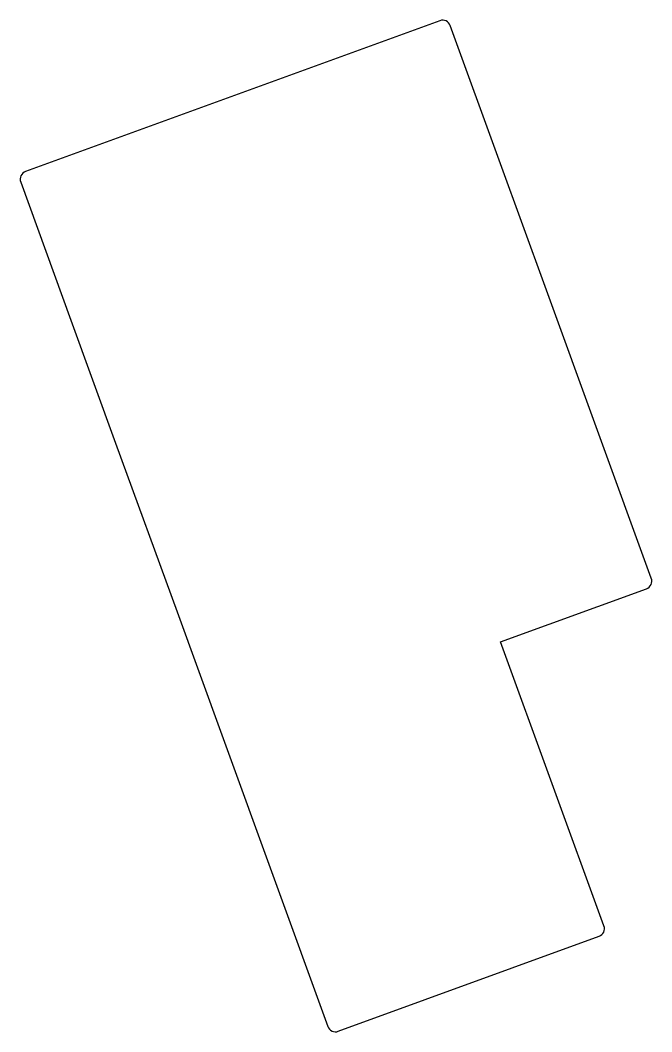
# Model space of a CAD drawing. Extents: x 133.9 to 172.6, y -28.5 to 33.4.
import ezdxf

# ---------------------------------------------------------------- set-up
doc = ezdxf.new("R2010")
doc.units = 0

msp = doc.modelspace()

# ---------------------------------------------------------------- linework, layer by layer
at = {"linetype": 'CONTINUOUS'}
for p, q in [((159.637, 33.355), (134.265, 24.121)), ((163.356, 24.599), (160.277, 33.057)), ((166.092, 17.082), (163.356, 24.599)), ((133.966, 23.48), (137.044, 15.023)), ((172.59, -0.772), (166.092, 17.081)), ((137.044, 15.023), (139.78, 7.505)), ((139.78, 7.505), (143.543, -2.831)), ((163.364, -4.662), (172.291, -1.413)), ((143.543, -2.831), (146.279, -10.349)), ((169.692, -22.047), (163.364, -4.662)), ((146.279, -10.349), (152.777, -28.203)), ((153.418, -28.502), (169.393, -22.688))]:
    msp.add_line(p, q, dxfattribs=at)
for centre, start, end in [((159.808, 32.886), 20, 110), ((134.436, 23.651), 110, 200), ((165.622, 16.911), 379.96376, 20), ((172.12, -0.943), 290, 20), ((169.222, -22.218), 290, 20), ((153.247, -28.032), 200, 290)]:
    msp.add_arc(centre, 0.5, start, end, dxfattribs=at)

doc.saveas('drawing.dxf')
